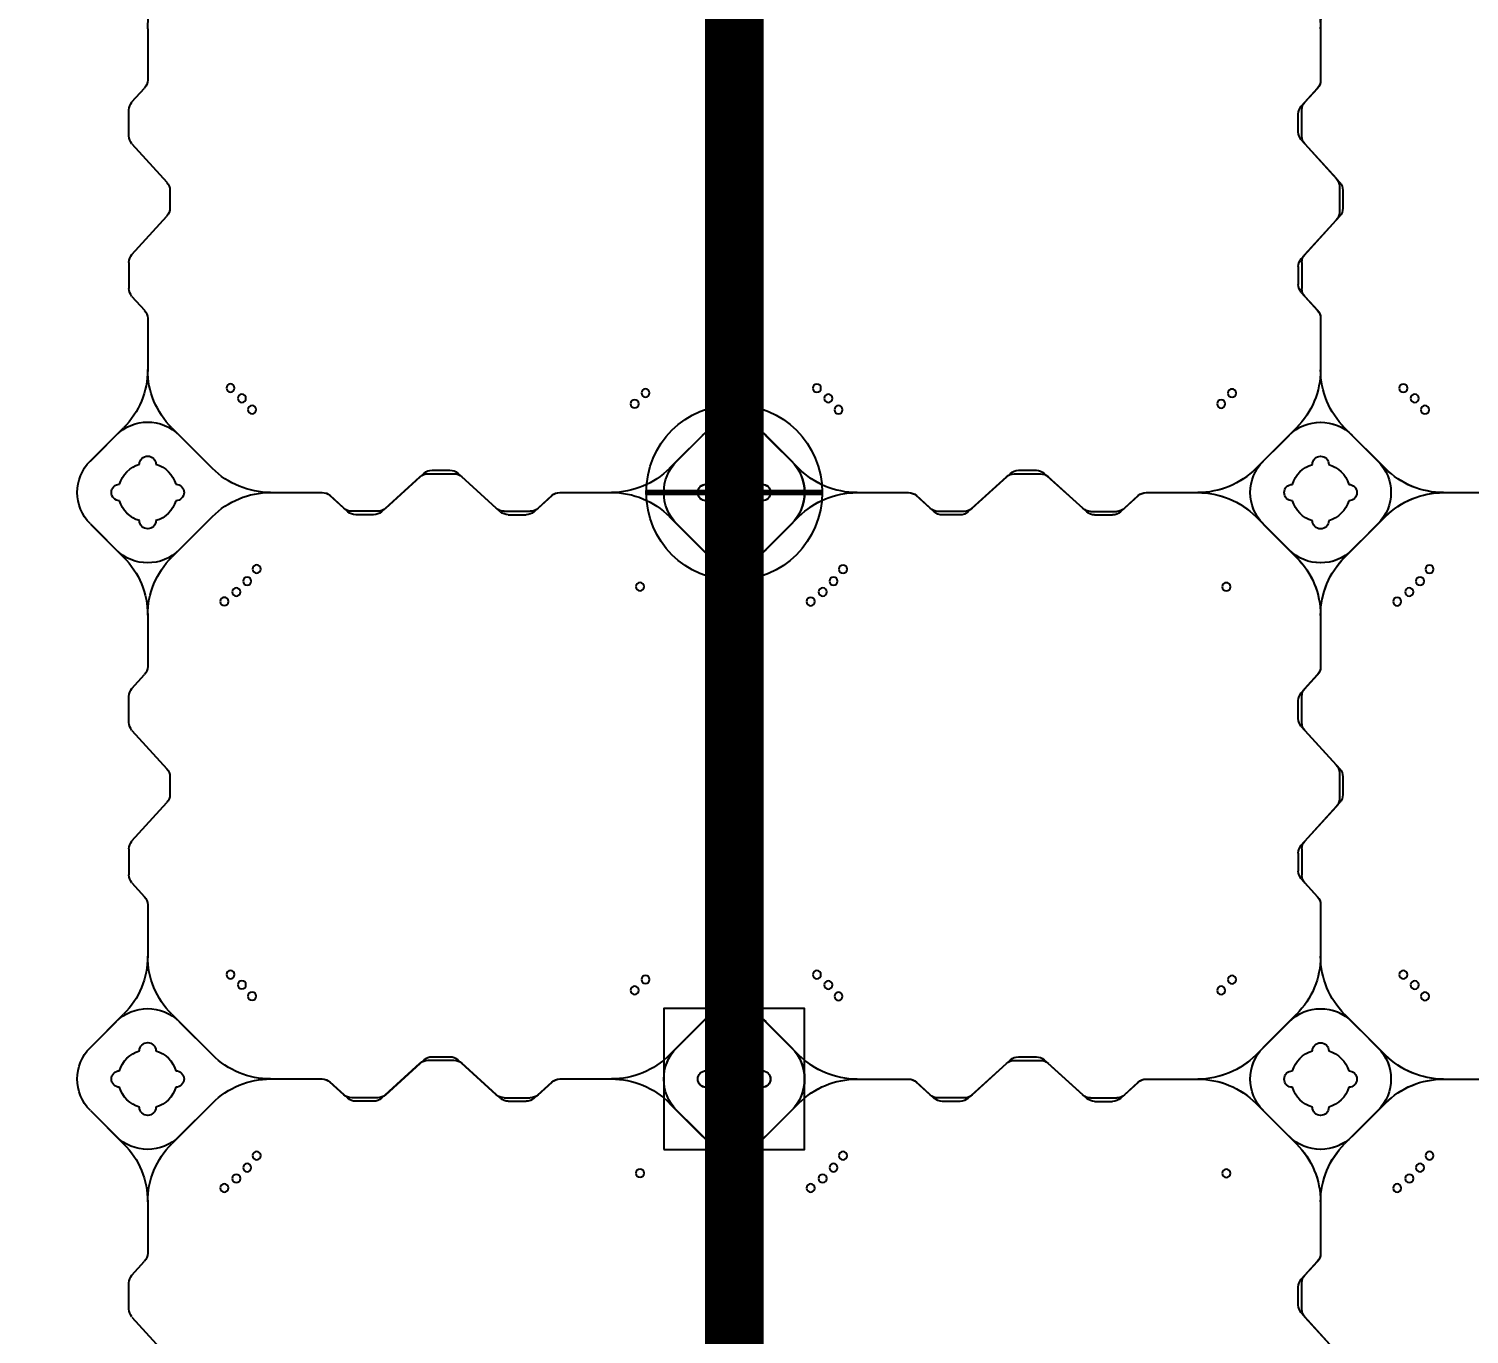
# Model space of a CAD drawing. Header units: millimetres. Extents: x -1612139 to -1260738, y 1141106 to 1536160.
# Drawn here: x -1313620 to -1312392, y 1259094 to 1260207 of the extents above; entities that cross this region are included whole.
import ezdxf

# ---------------------------------------------------------------- set-up
doc = ezdxf.new("R2010")
doc.units = ezdxf.units.MM
doc.header["$LTSCALE"] = 10
doc.layers.get('0').update_dxf_attribs({"linetype": 'CONTINUOUS'})
doc.layers.get('DEFPOINTS').update_dxf_attribs({"linetype": 'CONTINUOUS'})
doc.layers.add('W-FLOAT_BOWL浮筒', color=253, linetype='CONTINUOUS')
doc.styles.add('STANDARD_T3', font='simplex.shx', dxfattribs={"width": 0.7, "bigfont": 'gbcbig.shx'})
doc.dimstyles.new('W&&200', dxfattribs={"dimtxt": 700, "dimasz": 200, "dimexe": 500, "dimexo": 600, "dimgap": 200, "dimtad": 1, "dimdec": 0, "dimzin": 0, "dimdsep": 46, "dimtxsty": 'STANDARD_T3', "dimcen": 0.09, "dimclrd": 1, "dimclre": 1, "dimclrt": 7, "dimazin": 2, "dimtfac": 1, "dimtdec": 0, "dimtix": 1, "dimtmove": 2, "dimatfit": 3, "dimfxl": 100, "dimtolj": 1, "dimtzin": 0, "dimarcsym": 0})

# ---------------------------------------------------------------- blocks, each defined once
blk = doc.blocks.new('蓝色')
at = {"layer": 'W-FLOAT_BOWL浮筒', "color": 5}
for p, q in [((19992.9, -3296.8), (20022.7, -3264)), ((20492.9, -3296.8), (20522.7, -3264)), ((19989.9, -3300.3), (20019.7, -3267.5)), ((20489.9, -3300.3), (20519.7, -3267.5)), ((19987.3, -3307), (19987.3, -3322.3)), ((19990.3, -3303.5), (19990.3, -3325.8)), ((20487.3, -3307), (20487.3, -3322.3)), ((20490.3, -3303.5), (20490.3, -3325.8)), ((19989.9, -3329), (20003.7, -3344.2)), ((19992.9, -3332.5), (20003.7, -3344.4)), ((20489.9, -3329), (20503.7, -3344.2)), ((20492.9, -3332.5), (20503.7, -3344.4)), ((20006.3, -3394.9), (20006.3, -3350.9)), ((20006.3, -3394.9), (20006.3, -3351.1)), ((20506.3, -3394.9), (20506.3, -3350.9)), ((20506.3, -3394.9), (20506.3, -3351.1)), ((19951.1, -3479.1), (19985.8, -3444.4)), ((19957.5, -3472.8), (19985.8, -3444.5)), ((20061.6, -3479.1), (20026.8, -3444.4)), ((20055.2, -3472.8), (20026.8, -3444.5)), ((20451.1, -3479.1), (20485.8, -3444.4)), ((20457.5, -3472.8), (20485.8, -3444.5)), ((20561.6, -3479.1), (20526.8, -3444.4)), ((20555.2, -3472.8), (20526.8, -3444.5)), ((19979.5, -3450.8), (19951.2, -3479.1)), ((19957.5, -3472.7), (19979.4, -3450.8)), ((20033.2, -3450.8), (20055.2, -3472.7)), ((20033.2, -3450.8), (20061.5, -3479.1)), ((20479.5, -3450.8), (20451.2, -3479.1)), ((20457.5, -3472.7), (20479.4, -3450.8)), ((20533.2, -3450.8), (20555.2, -3472.7)), ((20533.2, -3450.8), (20561.5, -3479.1)), ((20173.5, -3486.2), (20161.6, -3497)), ((20177, -3483.2), (20161.8, -3497)), ((20202.5, -3483.6), (20180.2, -3483.6)), ((20199, -3480.6), (20183.7, -3480.6)), ((20205.7, -3483.2), (20238.5, -3513)), ((20209.2, -3486.2), (20242, -3516)), ((20303.5, -3486.2), (20270.7, -3516)), ((20307, -3483.2), (20274.2, -3513)), ((20310.2, -3483.6), (20332.5, -3483.6)), ((20313.7, -3480.6), (20329, -3480.6)), ((20335.7, -3483.2), (20350.9, -3497)), ((20339.2, -3486.2), (20351.1, -3497)), ((20110.9, -3499.6), (20155.1, -3499.6)), ((20110.9, -3499.6), (20154.9, -3499.6)), ((20357.6, -3499.6), (20401.6, -3499.6)), ((20357.8, -3499.6), (20401.6, -3499.6)), ((20610.9, -3499.6), (20655.1, -3499.6)), ((20610.9, -3499.6), (20654.9, -3499.6)), ((19985.8, -3554.9), (19951.1, -3520.1)), ((19979.5, -3548.4), (19951.2, -3520.1)), ((20026.8, -3554.9), (20061.6, -3520.1)), ((20033.2, -3548.4), (20061.5, -3520.1)), ((20245.2, -3515.6), (20267.5, -3515.6)), ((20248.7, -3518.6), (20264, -3518.6)), ((20485.8, -3554.9), (20451.1, -3520.1)), ((20479.5, -3548.4), (20451.2, -3520.1)), ((20526.8, -3554.9), (20561.6, -3520.1)), ((20533.2, -3548.4), (20561.5, -3520.1)), ((19979.4, -3548.4), (19957.5, -3526.5)), ((19957.5, -3526.5), (19985.8, -3554.8)), ((20055.2, -3526.5), (20026.8, -3554.8)), ((20055.2, -3526.5), (20033.2, -3548.4)), ((20479.4, -3548.4), (20457.5, -3526.5)), ((20457.5, -3526.5), (20485.8, -3554.8)), ((20555.2, -3526.5), (20526.8, -3554.8)), ((20555.2, -3526.5), (20533.2, -3548.4)), ((20006.3, -3648.4), (20006.3, -3604.2)), ((20006.3, -3648.2), (20006.3, -3604.2)), ((20506.3, -3648.4), (20506.3, -3604.2)), ((20506.3, -3648.2), (20506.3, -3604.2)), ((19989.9, -3670.3), (20003.7, -3655.1)), ((19992.9, -3666.8), (20003.7, -3654.9)), ((20489.9, -3670.3), (20503.7, -3655.1)), ((20492.9, -3666.8), (20503.7, -3654.9)), ((19987.3, -3692.3), (19987.3, -3677)), ((19990.3, -3695.8), (19990.3, -3673.5)), ((20487.3, -3692.3), (20487.3, -3677)), ((20490.3, -3695.8), (20490.3, -3673.5)), ((19989.9, -3699), (20019.7, -3731.8)), ((19992.9, -3702.5), (20022.7, -3735.3)), ((20489.9, -3699), (20519.7, -3731.8)), ((20492.9, -3702.5), (20522.7, -3735.3)), ((20022.3, -3760.8), (20022.3, -3738.5)), ((20025.3, -3757.3), (20025.3, -3742)), ((20522.3, -3760.8), (20522.3, -3738.5)), ((20525.3, -3757.3), (20525.3, -3742)), ((19989.9, -3800.3), (20019.7, -3767.5)), ((19992.9, -3796.8), (20022.7, -3764)), ((20489.9, -3800.3), (20519.7, -3767.5)), ((20492.9, -3796.8), (20522.7, -3764)), ((19990.3, -3803.5), (19990.3, -3825.8)), ((20490.3, -3803.5), (20490.3, -3825.8)), ((19987.3, -3807), (19987.3, -3822.3)), ((20487.3, -3807), (20487.3, -3822.3)), ((19989.9, -3829), (20003.7, -3844.2)), ((20489.9, -3829), (20503.7, -3844.2)), ((19992.9, -3832.5), (20003.7, -3844.4)), ((20492.9, -3832.5), (20503.7, -3844.4)), ((20006.3, -3894.9), (20006.3, -3850.9)), ((20006.3, -3894.9), (20006.3, -3851.1)), ((20506.3, -3894.9), (20506.3, -3850.9)), ((20506.3, -3894.9), (20506.3, -3851.1)), ((19951.1, -3979.1), (19985.8, -3944.4)), ((19979.5, -3950.8), (19951.2, -3979.1)), ((19957.5, -3972.8), (19985.8, -3944.5)), ((19957.5, -3972.7), (19979.4, -3950.8)), ((20061.6, -3979.1), (20026.8, -3944.4)), ((20055.2, -3972.8), (20026.8, -3944.5)), ((20033.2, -3950.8), (20055.2, -3972.7)), ((20033.2, -3950.8), (20061.5, -3979.1)), ((20451.1, -3979.1), (20485.8, -3944.4)), ((20479.5, -3950.8), (20451.2, -3979.1)), ((20457.5, -3972.8), (20485.8, -3944.5)), ((20457.5, -3972.7), (20479.4, -3950.8)), ((20561.6, -3979.1), (20526.8, -3944.4)), ((20555.2, -3972.8), (20526.8, -3944.5)), ((20533.2, -3950.8), (20555.2, -3972.7)), ((20533.2, -3950.8), (20561.5, -3979.1)), ((20173.5, -3986.2), (20161.6, -3997)), ((20177, -3983.2), (20161.8, -3997)), ((20202.5, -3983.6), (20180.2, -3983.6)), ((20199, -3980.6), (20183.7, -3980.6)), ((20205.7, -3983.2), (20238.5, -4013)), ((20209.2, -3986.2), (20242, -4016)), ((20303.5, -3986.2), (20270.7, -4016)), ((20307, -3983.2), (20274.2, -4013)), ((20310.2, -3983.6), (20332.5, -3983.6)), ((20313.7, -3980.6), (20329, -3980.6)), ((20335.7, -3983.2), (20350.9, -3997)), ((20339.2, -3986.2), (20351.1, -3997)), ((20110.9, -3999.6), (20155.1, -3999.6)), ((20110.9, -3999.6), (20154.9, -3999.6)), ((20357.6, -3999.6), (20401.6, -3999.6)), ((20357.8, -3999.6), (20401.6, -3999.6)), ((20610.9, -3999.6), (20655.1, -3999.6)), ((20610.9, -3999.6), (20654.9, -3999.6)), ((19985.8, -4054.9), (19951.1, -4020.1)), ((19979.5, -4048.4), (19951.2, -4020.1)), ((19979.4, -4048.4), (19957.5, -4026.5)), ((19957.5, -4026.5), (19985.8, -4054.8)), ((20026.8, -4054.9), (20061.6, -4020.1)), ((20055.2, -4026.5), (20026.8, -4054.8)), ((20033.2, -4048.4), (20061.5, -4020.1)), ((20055.2, -4026.5), (20033.2, -4048.4)), ((20245.2, -4015.6), (20267.5, -4015.6)), ((20248.7, -4018.6), (20264, -4018.6)), ((20485.8, -4054.9), (20451.1, -4020.1)), ((20479.5, -4048.4), (20451.2, -4020.1)), ((20479.4, -4048.4), (20457.5, -4026.5)), ((20457.5, -4026.5), (20485.8, -4054.8)), ((20526.8, -4054.9), (20561.6, -4020.1)), ((20555.2, -4026.5), (20526.8, -4054.8)), ((20533.2, -4048.4), (20561.5, -4020.1)), ((20555.2, -4026.5), (20533.2, -4048.4)), ((20006.3, -4148.4), (20006.3, -4104.2)), ((20006.3, -4148.2), (20006.3, -4104.2)), ((20506.3, -4148.4), (20506.3, -4104.2)), ((20506.3, -4148.2), (20506.3, -4104.2)), ((19989.9, -4170.3), (20003.7, -4155.1)), ((19992.9, -4166.8), (20003.7, -4154.9)), ((20489.9, -4170.3), (20503.7, -4155.1)), ((20492.9, -4166.8), (20503.7, -4154.9)), ((19990.3, -4195.8), (19990.3, -4173.5)), ((20490.3, -4195.8), (20490.3, -4173.5)), ((19987.3, -4192.3), (19987.3, -4177)), ((20487.3, -4192.3), (20487.3, -4177)), ((19989.9, -4199), (20019.7, -4231.8)), ((20489.9, -4199), (20519.7, -4231.8)), ((19992.9, -4202.5), (20022.7, -4235.3)), ((20492.9, -4202.5), (20522.7, -4235.3)), ((20022.3, -4260.8), (20022.3, -4238.5)), ((20025.3, -4257.3), (20025.3, -4242)), ((20522.3, -4260.8), (20522.3, -4238.5)), ((20525.3, -4257.3), (20525.3, -4242)), ((19989.9, -4300.3), (20019.7, -4267.5)), ((19992.9, -4296.8), (20022.7, -4264)), ((20489.9, -4300.3), (20519.7, -4267.5)), ((20492.9, -4296.8), (20522.7, -4264)), ((19987.3, -4307), (19987.3, -4322.3)), ((19990.3, -4303.5), (19990.3, -4325.8)), ((20487.3, -4307), (20487.3, -4322.3)), ((20490.3, -4303.5), (20490.3, -4325.8)), ((19989.9, -4329), (20003.7, -4344.2)), ((19992.9, -4332.5), (20003.7, -4344.4)), ((20489.9, -4329), (20503.7, -4344.2)), ((20492.9, -4332.5), (20503.7, -4344.4)), ((20006.3, -4394.9), (20006.3, -4350.9)), ((20006.3, -4394.9), (20006.3, -4351.1)), ((20506.3, -4394.9), (20506.3, -4350.9)), ((20506.3, -4394.9), (20506.3, -4351.1))]:
    blk.add_line(p, q, dxfattribs=at)
for centre in [(20071.6, -3406.7), (20081.9, -3414.9), (20571.6, -3406.7), (20581.9, -3414.9), (20091.1, -3424.1), (20426, -3419.3), (20591.1, -3424.1), (20099.2, -3434.3), (20599.2, -3434.3), (20095.3, -3570.2), (20421.6, -3575.2), (20595.3, -3570.2), (20076.9, -3588.6), (20086.6, -3579.9), (20430.8, -3584.4), (20576.9, -3588.6), (20586.6, -3579.9), (20071.6, -3906.7), (20571.6, -3906.7), (20081.9, -3914.9), (20426, -3919.3), (20581.9, -3914.9), (20091.1, -3924.1), (20591.1, -3924.1), (20099.2, -3934.3), (20599.2, -3934.3), (20086.6, -4079.9), (20095.3, -4070.2), (20421.6, -4075.2), (20586.6, -4079.9), (20595.3, -4070.2), (20076.9, -4088.6), (20430.8, -4084.4), (20576.9, -4088.6)]:
    blk.add_circle(centre, 3.5, dxfattribs=at)
for centre, radius, start, end in [((19997.3, -3307), 10, 137.7263, 180), ((20000.3, -3303.5), 10, 137.7263, 180), ((20497.3, -3307), 10, 137.7263, 180), ((20500.3, -3303.5), 10, 137.7263, 180), ((19997.3, -3322.3), 10, 180, 222.2737), ((20000.3, -3325.8), 10, 180, 222.2737), ((20497.3, -3322.3), 10, 180, 222.2737), ((20500.3, -3325.8), 10, 180, 222.2737), ((19996.3, -3350.9), 10, 0, 42.2737), ((19996.3, -3351.1), 10, 0, 42.2737), ((20496.3, -3350.9), 10, 0, 42.2737), ((20496.3, -3351.1), 10, 0, 42.2737), ((19936.3, -3394.9), 70, 315, 0), ((19936.3, -3395), 70, 315, 0), ((20076.3, -3394.9), 70, 180, 225), ((20076.3, -3395), 70, 180, 225), ((20436.3, -3394.9), 70, 315, 0), ((20436.3, -3395), 70, 315, 0), ((20576.3, -3394.9), 70, 180, 225), ((20576.3, -3395), 70, 180, 225), ((20006.3, -3477.7), 38, 45, 135), ((20006.4, -3477.7), 38, 45, 135), ((20506.3, -3477.7), 38, 45, 135), ((20506.4, -3477.7), 38, 45, 135), ((19984.4, -3499.6), 38, 135, 225), ((19984.4, -3499.7), 38, 135, 225), ((20006.3, -3475.6), 7, 0, 180), ((20006.3, -3475.6), 7, 0, 180), ((20006.3, -3475.6), 7, 0, 180), ((20006.3, -3475.6), 7, 0, 180), ((20028.3, -3499.6), 38, 315, 45), ((20028.3, -3499.7), 38, 315, 45), ((20484.4, -3499.6), 38, 135, 225), ((20484.4, -3499.7), 38, 135, 225), ((20506.3, -3475.6), 7, 0, 180), ((20506.3, -3475.6), 7, 0, 180), ((20506.3, -3475.6), 7, 0, 180), ((20506.3, -3475.6), 7, 0, 180), ((20528.3, -3499.6), 38, 315, 45), ((20528.3, -3499.7), 38, 315, 45), ((20006.3, -3499.6), 25, 106.2602, 163.7398), ((20006.3, -3499.6), 25, 106.2602, 163.7398), ((20006.3, -3499.6), 25, 106.2602, 163.7398), ((20006.3, -3499.6), 25, 106.2602, 163.7398), ((20006.3, -3499.6), 25, 16.2602, 73.7398), ((20006.3, -3499.6), 25, 16.2602, 73.7398), ((20006.3, -3499.6), 25, 16.2602, 73.7398), ((20006.3, -3499.6), 25, 16.2602, 73.7398), ((20111, -3429.6), 70, 225, 270), ((20111.1, -3429.6), 70, 225, 270), ((20180.2, -3493.6), 10, 90, 132.2737), ((20183.7, -3490.6), 10, 90, 132.2737), ((20199, -3490.6), 10, 47.7263, 90), ((20202.5, -3493.6), 10, 47.7263, 90), ((20310.2, -3493.6), 10, 90, 132.2737), ((20313.7, -3490.6), 10, 90, 132.2737), ((20329, -3490.6), 10, 47.7263, 90), ((20332.5, -3493.6), 10, 47.7263, 90), ((20401.6, -3429.6), 70, 270, 315), ((20401.7, -3429.6), 70, 270, 315), ((20506.3, -3499.6), 25, 106.2602, 163.7398), ((20506.3, -3499.6), 25, 106.2602, 163.7398), ((20506.3, -3499.6), 25, 106.2602, 163.7398), ((20506.3, -3499.6), 25, 106.2602, 163.7398), ((20506.3, -3499.6), 25, 16.2602, 73.7398), ((20506.3, -3499.6), 25, 16.2602, 73.7398), ((20506.3, -3499.6), 25, 16.2602, 73.7398), ((20506.3, -3499.6), 25, 16.2602, 73.7398), ((20611, -3429.6), 70, 225, 270), ((20611.1, -3429.6), 70, 225, 270), ((19982.3, -3499.6), 7, 90, 270), ((19982.3, -3499.6), 7, 90, 270), ((19982.3, -3499.6), 7, 90, 270), ((19982.3, -3499.6), 7, 90, 270), ((20030.3, -3499.6), 7, 270, 90), ((20030.3, -3499.6), 7, 270, 90), ((20030.3, -3499.6), 7, 270, 90), ((20030.3, -3499.6), 7, 270, 90), ((20111, -3569.6), 70, 90, 135), ((20111.1, -3569.6), 70, 90, 135), ((20154.9, -3489.6), 10, 270, 312.2737), ((20155.1, -3489.6), 10, 270, 312.2737), ((20357.6, -3489.6), 10, 227.7263, 270), ((20357.8, -3489.6), 10, 227.7263, 270), ((20401.6, -3569.6), 70, 45, 90), ((20401.7, -3569.6), 70, 45, 90), ((20482.3, -3499.6), 7, 90, 270), ((20482.3, -3499.6), 7, 90, 270), ((20482.3, -3499.6), 7, 90, 270), ((20482.3, -3499.6), 7, 90, 270), ((20530.3, -3499.6), 7, 270, 90), ((20530.3, -3499.6), 7, 270, 90), ((20530.3, -3499.6), 7, 270, 90), ((20530.3, -3499.6), 7, 270, 90), ((20611, -3569.6), 70, 90, 135), ((20611.1, -3569.6), 70, 90, 135), ((20006.3, -3499.6), 25, 196.2602, 253.7398), ((20006.3, -3499.6), 25, 196.2602, 253.7398), ((20006.3, -3499.6), 25, 196.2602, 253.7398), ((20006.3, -3499.6), 25, 196.2602, 253.7398), ((20006.3, -3499.6), 25, 286.2602, 343.7398), ((20006.3, -3499.6), 25, 286.2602, 343.7398), ((20006.3, -3499.6), 25, 286.2602, 343.7398), ((20006.3, -3499.6), 25, 286.2602, 343.7398), ((20506.3, -3499.6), 25, 196.2602, 253.7398), ((20506.3, -3499.6), 25, 196.2602, 253.7398), ((20506.3, -3499.6), 25, 196.2602, 253.7398), ((20506.3, -3499.6), 25, 196.2602, 253.7398), ((20506.3, -3499.6), 25, 286.2602, 343.7398), ((20506.3, -3499.6), 25, 286.2602, 343.7398), ((20506.3, -3499.6), 25, 286.2602, 343.7398), ((20506.3, -3499.6), 25, 286.2602, 343.7398), ((20006.3, -3523.6), 7, 180, 0), ((20006.3, -3523.6), 7, 180, 0), ((20006.3, -3523.6), 7, 180, 0), ((20006.3, -3523.6), 7, 180, 0), ((20245.2, -3505.6), 10, 227.7263, 270), ((20248.7, -3508.6), 10, 227.7263, 270), ((20264, -3508.6), 10, 270, 312.2737), ((20267.5, -3505.6), 10, 270, 312.2737), ((20506.3, -3523.6), 7, 180, 0), ((20506.3, -3523.6), 7, 180, 0), ((20506.3, -3523.6), 7, 180, 0), ((20506.3, -3523.6), 7, 180, 0), ((20006.3, -3521.6), 38, 225, 315), ((20006.4, -3521.6), 38, 225, 315), ((20506.3, -3521.6), 38, 225, 315), ((20506.4, -3521.6), 38, 225, 315), ((19936.3, -3604.3), 70, 0, 45), ((19936.3, -3604.3), 70, 0, 45), ((20076.3, -3604.3), 70, 135, 180), ((20076.3, -3604.3), 70, 135, 180), ((20436.3, -3604.3), 70, 0, 45), ((20436.3, -3604.3), 70, 0, 45), ((20576.3, -3604.3), 70, 135, 180), ((20576.3, -3604.3), 70, 135, 180), ((19996.3, -3648.2), 10, 317.7263, 0), ((19996.3, -3648.4), 10, 317.7263, 0), ((20496.3, -3648.2), 10, 317.7263, 0), ((20496.3, -3648.4), 10, 317.7263, 0), ((19997.3, -3677), 10, 137.7263, 180), ((20000.3, -3673.5), 10, 137.7263, 180), ((20497.3, -3677), 10, 137.7263, 180), ((20500.3, -3673.5), 10, 137.7263, 180), ((19997.3, -3692.3), 10, 180, 222.2737), ((20000.3, -3695.8), 10, 180, 222.2737), ((20497.3, -3692.3), 10, 180, 222.2737), ((20500.3, -3695.8), 10, 180, 222.2737), ((20012.3, -3738.5), 10, 0, 42.2737), ((20512.3, -3738.5), 10, 0, 42.2737), ((20015.3, -3742), 10, 0, 42.2737), ((20515.3, -3742), 10, 0, 42.2737), ((20015.3, -3757.3), 10, 317.7263, 0), ((20515.3, -3757.3), 10, 317.7263, 0), ((20012.3, -3760.8), 10, 317.7263, 0), ((20512.3, -3760.8), 10, 317.7263, 0), ((19997.3, -3807), 10, 137.7263, 180), ((20000.3, -3803.5), 10, 137.7263, 180), ((20497.3, -3807), 10, 137.7263, 180), ((20500.3, -3803.5), 10, 137.7263, 180), ((19997.3, -3822.3), 10, 180, 222.2737), ((20000.3, -3825.8), 10, 180, 222.2737), ((20497.3, -3822.3), 10, 180, 222.2737), ((20500.3, -3825.8), 10, 180, 222.2737), ((19996.3, -3850.9), 10, 0, 42.2737), ((19996.3, -3851.1), 10, 0, 42.2737), ((20496.3, -3850.9), 10, 0, 42.2737), ((20496.3, -3851.1), 10, 0, 42.2737), ((19936.3, -3894.9), 70, 315, 0), ((19936.3, -3895), 70, 315, 0), ((20076.3, -3894.9), 70, 180, 225), ((20076.3, -3895), 70, 180, 225), ((20436.3, -3894.9), 70, 315, 0), ((20436.3, -3895), 70, 315, 0), ((20576.3, -3894.9), 70, 180, 225), ((20576.3, -3895), 70, 180, 225), ((20006.3, -3977.7), 38, 45, 135), ((20006.4, -3977.7), 38, 45, 135), ((20506.3, -3977.7), 38, 45, 135), ((20506.4, -3977.7), 38, 45, 135), ((19984.4, -3999.6), 38, 135, 225), ((19984.4, -3999.7), 38, 135, 225), ((20006.3, -3999.6), 25, 106.2602, 163.7398), ((20006.3, -3999.6), 25, 106.2602, 163.7398), ((20006.3, -3999.6), 25, 106.2602, 163.7398), ((20006.3, -3999.6), 25, 106.2602, 163.7398), ((20006.3, -3975.6), 7, 0, 180), ((20006.3, -3975.6), 7, 0, 180), ((20006.3, -3975.6), 7, 0, 180), ((20006.3, -3975.6), 7, 0, 180), ((20006.3, -3999.6), 25, 16.2602, 73.7398), ((20006.3, -3999.6), 25, 16.2602, 73.7398), ((20006.3, -3999.6), 25, 16.2602, 73.7398), ((20006.3, -3999.6), 25, 16.2602, 73.7398), ((20028.3, -3999.6), 38, 315, 45), ((20028.3, -3999.7), 38, 315, 45), ((20484.4, -3999.6), 38, 135, 225), ((20484.4, -3999.7), 38, 135, 225), ((20506.3, -3999.6), 25, 106.2602, 163.7398), ((20506.3, -3999.6), 25, 106.2602, 163.7398), ((20506.3, -3999.6), 25, 106.2602, 163.7398), ((20506.3, -3999.6), 25, 106.2602, 163.7398), ((20506.3, -3975.6), 7, 0, 180), ((20506.3, -3975.6), 7, 0, 180), ((20506.3, -3975.6), 7, 0, 180), ((20506.3, -3975.6), 7, 0, 180), ((20506.3, -3999.6), 25, 16.2602, 73.7398), ((20506.3, -3999.6), 25, 16.2602, 73.7398), ((20506.3, -3999.6), 25, 16.2602, 73.7398), ((20506.3, -3999.6), 25, 16.2602, 73.7398), ((20528.3, -3999.6), 38, 315, 45), ((20528.3, -3999.7), 38, 315, 45), ((20111, -3929.6), 70, 225, 270), ((20111.1, -3929.6), 70, 225, 270), ((20180.2, -3993.6), 10, 90, 132.2737), ((20183.7, -3990.6), 10, 90, 132.2737), ((20199, -3990.6), 10, 47.7263, 90), ((20202.5, -3993.6), 10, 47.7263, 90), ((20310.2, -3993.6), 10, 90, 132.2737), ((20313.7, -3990.6), 10, 90, 132.2737), ((20329, -3990.6), 10, 47.7263, 90), ((20332.5, -3993.6), 10, 47.7263, 90), ((20401.6, -3929.6), 70, 270, 315), ((20401.7, -3929.6), 70, 270, 315), ((20611, -3929.6), 70, 225, 270), ((20611.1, -3929.6), 70, 225, 270), ((19982.3, -3999.6), 7, 90, 270), ((19982.3, -3999.6), 7, 90, 270), ((19982.3, -3999.6), 7, 90, 270), ((19982.3, -3999.6), 7, 90, 270), ((20030.3, -3999.6), 7, 270, 90), ((20030.3, -3999.6), 7, 270, 90), ((20030.3, -3999.6), 7, 270, 90), ((20030.3, -3999.6), 7, 270, 90), ((20111, -4069.6), 70, 90, 135), ((20111.1, -4069.6), 70, 90, 135), ((20154.9, -3989.6), 10, 270, 312.2737), ((20155.1, -3989.6), 10, 270, 312.2737), ((20357.6, -3989.6), 10, 227.7263, 270), ((20357.8, -3989.6), 10, 227.7263, 270), ((20401.6, -4069.6), 70, 45, 90), ((20401.7, -4069.6), 70, 45, 90), ((20482.3, -3999.6), 7, 90, 270), ((20482.3, -3999.6), 7, 90, 270), ((20482.3, -3999.6), 7, 90, 270), ((20482.3, -3999.6), 7, 90, 270), ((20530.3, -3999.6), 7, 270, 90), ((20530.3, -3999.6), 7, 270, 90), ((20530.3, -3999.6), 7, 270, 90), ((20530.3, -3999.6), 7, 270, 90), ((20611, -4069.6), 70, 90, 135), ((20611.1, -4069.6), 70, 90, 135), ((20006.3, -3999.6), 25, 196.2602, 253.7398), ((20006.3, -3999.6), 25, 196.2602, 253.7398), ((20006.3, -3999.6), 25, 196.2602, 253.7398), ((20006.3, -3999.6), 25, 196.2602, 253.7398), ((20006.3, -3999.6), 25, 286.2602, 343.7398), ((20006.3, -3999.6), 25, 286.2602, 343.7398), ((20006.3, -3999.6), 25, 286.2602, 343.7398), ((20006.3, -3999.6), 25, 286.2602, 343.7398), ((20245.2, -4005.6), 10, 227.7263, 270), ((20267.5, -4005.6), 10, 270, 312.2737), ((20506.3, -3999.6), 25, 196.2602, 253.7398), ((20506.3, -3999.6), 25, 196.2602, 253.7398), ((20506.3, -3999.6), 25, 196.2602, 253.7398), ((20506.3, -3999.6), 25, 196.2602, 253.7398), ((20506.3, -3999.6), 25, 286.2602, 343.7398), ((20506.3, -3999.6), 25, 286.2602, 343.7398), ((20506.3, -3999.6), 25, 286.2602, 343.7398), ((20506.3, -3999.6), 25, 286.2602, 343.7398), ((20006.3, -4023.6), 7, 180, 0), ((20006.3, -4023.6), 7, 180, 0), ((20006.3, -4023.6), 7, 180, 0), ((20006.3, -4023.6), 7, 180, 0), ((20248.7, -4008.6), 10, 227.7263, 270), ((20264, -4008.6), 10, 270, 312.2737), ((20506.3, -4023.6), 7, 180, 0), ((20506.3, -4023.6), 7, 180, 0), ((20506.3, -4023.6), 7, 180, 0), ((20506.3, -4023.6), 7, 180, 0), ((20006.3, -4021.6), 38, 225, 315), ((20006.4, -4021.6), 38, 225, 315), ((20506.3, -4021.6), 38, 225, 315), ((20506.4, -4021.6), 38, 225, 315), ((19936.3, -4104.3), 70, 0, 45), ((19936.3, -4104.3), 70, 0, 45), ((20076.3, -4104.3), 70, 135, 180), ((20076.3, -4104.3), 70, 135, 180), ((20436.3, -4104.3), 70, 0, 45), ((20436.3, -4104.3), 70, 0, 45), ((20576.3, -4104.3), 70, 135, 180), ((20576.3, -4104.3), 70, 135, 180), ((19996.3, -4148.2), 10, 317.7263, 0), ((19996.3, -4148.4), 10, 317.7263, 0), ((20496.3, -4148.2), 10, 317.7263, 0), ((20496.3, -4148.4), 10, 317.7263, 0), ((19997.3, -4177), 10, 137.7263, 180), ((20000.3, -4173.5), 10, 137.7263, 180), ((20497.3, -4177), 10, 137.7263, 180), ((20500.3, -4173.5), 10, 137.7263, 180), ((19997.3, -4192.3), 10, 180, 222.2737), ((20000.3, -4195.8), 10, 180, 222.2737), ((20497.3, -4192.3), 10, 180, 222.2737), ((20500.3, -4195.8), 10, 180, 222.2737), ((20012.3, -4238.5), 10, 0, 42.2737), ((20015.3, -4242), 10, 0, 42.2737), ((20512.3, -4238.5), 10, 0, 42.2737), ((20515.3, -4242), 10, 0, 42.2737), ((20012.3, -4260.8), 10, 317.7263, 0), ((20015.3, -4257.3), 10, 317.7263, 0), ((20512.3, -4260.8), 10, 317.7263, 0), ((20515.3, -4257.3), 10, 317.7263, 0), ((20000.3, -4303.5), 10, 137.7263, 180), ((20500.3, -4303.5), 10, 137.7263, 180), ((19997.3, -4307), 10, 137.7263, 180), ((20497.3, -4307), 10, 137.7263, 180), ((19997.3, -4322.3), 10, 180, 222.2737), ((20497.3, -4322.3), 10, 180, 222.2737), ((20000.3, -4325.8), 10, 180, 222.2737), ((20500.3, -4325.8), 10, 180, 222.2737), ((19996.3, -4350.9), 10, 0, 42.2737), ((19996.3, -4351.1), 10, 0, 42.2737), ((20496.3, -4350.9), 10, 0, 42.2737), ((20496.3, -4351.1), 10, 0, 42.2737), ((19936.3, -4394.9), 70, 315, 0), ((20076.3, -4394.9), 70, 180, 225), ((20436.3, -4394.9), 70, 315, 0), ((20576.3, -4394.9), 70, 180, 225)]:
    blk.add_arc(centre, radius, start, end, dxfattribs=at)
blk = doc.blocks.new('橙色')
at = {"layer": 'W-FLOAT_BOWL浮筒', "color": 30}
for p, q in [((19986.6, -2797.1), (20016.4, -2764.4)), ((20483.6, -2800.6), (20513.4, -2767.9)), ((19984, -2803.9), (19984, -2826.1)), ((20481, -2807.4), (20481, -2822.6)), ((19986.6, -2832.9), (19997.4, -2844.7)), ((20483.6, -2829.4), (20497.4, -2844.5)), ((20000, -2895.3), (20000, -2851.5)), ((20500, -2895.3), (20500, -2851.3)), ((19951.2, -2973.2), (19979.5, -2944.8)), ((20055.2, -2979.5), (20020.5, -2944.8)), ((20444.8, -2979.5), (20479.5, -2944.8)), ((20548.8, -2973.2), (20520.5, -2944.8)), ((19951.2, -2973.1), (19973.1, -2951.2)), ((20026.8, -2951.2), (20055.2, -2979.5)), ((20473.2, -2951.2), (20444.8, -2979.5)), ((20526.9, -2951.2), (20548.8, -2973.1)), ((20170.6, -2983.6), (20155.5, -2997.4)), ((20192.6, -2981), (20177.4, -2981)), ((20199.4, -2983.6), (20232.1, -3013.4)), ((20300.6, -2983.6), (20267.9, -3013.4)), ((20307.4, -2981), (20322.6, -2981)), ((20329.4, -2983.6), (20344.5, -2997.4)), ((20167.1, -2986.6), (20155.3, -2997.4)), ((20196.1, -2984), (20173.9, -2984)), ((20202.9, -2986.6), (20235.6, -3016.4)), ((20297.1, -2986.6), (20264.4, -3016.4)), ((20303.9, -2984), (20326.1, -2984)), ((20332.9, -2986.6), (20344.7, -2997.4)), ((20104.6, -3000), (20148.7, -3000)), ((20104.6, -3000), (20148.5, -3000)), ((20351.3, -3000), (20395.3, -3000)), ((20351.5, -3000), (20395.3, -3000)), ((20020.5, -3055.2), (20055.2, -3020.5)), ((20026.8, -3048.8), (20055.2, -3020.5)), ((20238.9, -3016), (20261.1, -3016)), ((20242.4, -3019), (20257.6, -3019)), ((20473.2, -3048.8), (20444.8, -3020.5)), ((20479.5, -3055.2), (20444.8, -3020.5)), ((19951.2, -3026.8), (19979.5, -3055.2)), ((19973.1, -3048.8), (19951.2, -3026.9)), ((20548.8, -3026.8), (20520.5, -3055.2)), ((20548.8, -3026.9), (20526.9, -3048.8)), ((20000, -3148.5), (20000, -3104.6)), ((20500, -3148.7), (20500, -3104.6)), ((19986.6, -3167.1), (19997.4, -3155.3)), ((20483.6, -3170.6), (20497.4, -3155.5)), ((19984, -3196.1), (19984, -3173.9)), ((20481, -3192.6), (20481, -3177.4)), ((19986.6, -3202.9), (20016.4, -3235.6)), ((20483.6, -3199.4), (20513.4, -3232.1)), ((20516, -3261.1), (20516, -3238.9)), ((20019, -3257.6), (20019, -3242.4)), ((19986.6, -3297.1), (20016.4, -3264.4)), ((20483.6, -3300.6), (20513.4, -3267.9)), ((19984, -3303.9), (19984, -3326.1)), ((20481, -3307.4), (20481, -3322.6)), ((19986.6, -3332.9), (19997.4, -3344.7)), ((20483.6, -3329.4), (20497.4, -3344.5)), ((20000, -3395.3), (20000, -3351.5)), ((20500, -3395.3), (20500, -3351.3)), ((19951.2, -3473.2), (19979.5, -3444.8)), ((20055.2, -3479.5), (20020.5, -3444.8)), ((20444.8, -3479.5), (20479.5, -3444.8)), ((20548.8, -3473.2), (20520.5, -3444.8)), ((19951.2, -3473.1), (19973.1, -3451.2)), ((20026.8, -3451.2), (20055.2, -3479.5)), ((20473.2, -3451.2), (20444.8, -3479.5)), ((20526.9, -3451.2), (20548.8, -3473.1)), ((20167.1, -3486.6), (20155.3, -3497.4)), ((20170.6, -3483.6), (20155.5, -3497.4)), ((20196.1, -3484), (20173.9, -3484)), ((20192.6, -3481), (20177.4, -3481)), ((20199.4, -3483.6), (20232.1, -3513.4)), ((20202.9, -3486.6), (20235.6, -3516.4)), ((20297.1, -3486.6), (20264.4, -3516.4)), ((20300.6, -3483.6), (20267.9, -3513.4)), ((20303.9, -3484), (20326.1, -3484)), ((20307.4, -3481), (20322.6, -3481)), ((20329.4, -3483.6), (20344.5, -3497.4)), ((20332.9, -3486.6), (20344.7, -3497.4)), ((20104.6, -3500), (20148.7, -3500)), ((20104.6, -3500), (20148.5, -3500)), ((20351.3, -3500), (20395.3, -3500)), ((20351.5, -3500), (20395.3, -3500)), ((20020.5, -3555.2), (20055.2, -3520.5)), ((20026.8, -3548.8), (20055.2, -3520.5)), ((20238.9, -3516), (20261.1, -3516)), ((20242.4, -3519), (20257.6, -3519)), ((20473.2, -3548.8), (20444.8, -3520.5)), ((20479.5, -3555.2), (20444.8, -3520.5)), ((19951.2, -3526.8), (19979.5, -3555.2)), ((19973.1, -3548.8), (19951.2, -3526.9)), ((20548.8, -3526.8), (20520.5, -3555.2)), ((20548.8, -3526.9), (20526.9, -3548.8)), ((20000, -3648.5), (20000, -3604.6)), ((20500, -3648.7), (20500, -3604.6)), ((19986.6, -3667.1), (19997.4, -3655.3)), ((20483.6, -3670.6), (20497.4, -3655.5)), ((19984, -3696.1), (19984, -3673.9)), ((20481, -3692.6), (20481, -3677.4)), ((19986.6, -3702.9), (20016.4, -3735.6)), ((20483.6, -3699.4), (20513.4, -3732.1)), ((20019, -3757.6), (20019, -3742.4)), ((20516, -3761.1), (20516, -3738.9)), ((19986.6, -3797.1), (20016.4, -3764.4)), ((20483.6, -3800.6), (20513.4, -3767.9)), ((19984, -3803.9), (19984, -3826.1)), ((20481, -3807.4), (20481, -3822.6)), ((20483.6, -3829.4), (20497.4, -3844.5)), ((19986.6, -3832.9), (19997.4, -3844.7)), ((20000, -3895.3), (20000, -3851.5)), ((20500, -3895.3), (20500, -3851.3))]:
    blk.add_line(p, q, dxfattribs=at)
for centre in [(20065.3, -2907.1), (20075.6, -2915.2), (20084.8, -2924.4), (20419.7, -2919.7), (20092.9, -2934.7), (20089, -3070.6), (20080.3, -3080.3), (20415.2, -3075.6), (20424.4, -3084.8), (20070.6, -3089), (20065.3, -3407.1), (20075.6, -3415.2), (20084.8, -3424.4), (20419.7, -3419.7), (20092.9, -3434.7), (20089, -3570.6), (20415.2, -3575.6), (20070.6, -3589), (20080.3, -3580.3), (20424.4, -3584.8)]:
    blk.add_circle(centre, 3.5, dxfattribs=at)
for centre, radius, start, end in [((19994, -2803.9), 10, 137.7263, 180), ((20491, -2807.4), 10, 137.7263, 180), ((20491, -2822.6), 10, 180, 222.2737), ((19994, -2826.1), 10, 180, 222.2737), ((19990, -2851.5), 10, 0, 42.2737), ((20490, -2851.3), 10, 0, 42.2737), ((19930, -2895.3), 70, 315, 0), ((20070, -2895.3), 70, 180, 225), ((20430, -2895.3), 70, 315, 0), ((20570, -2895.3), 70, 180, 225), ((20000, -2978), 38, 45, 135), ((20500, -2978), 38, 45, 135), ((20000, -2976), 7, 0, 180), ((20000, -2976), 7, 0, 180), ((20500, -2976), 7, 0, 180), ((20500, -2976), 7, 0, 180), ((19978, -3000), 38, 135, 225), ((19978, -3000), 38, 135, 225), ((20000, -3000), 25, 106.2602, 163.7398), ((20000, -3000), 25, 106.2602, 163.7398), ((20000, -3000), 25, 16.2602, 73.7398), ((20000, -3000), 25, 16.2602, 73.7398), ((20104.7, -2930), 70, 225, 270), ((20104.7, -2930), 70, 225, 270), ((20177.4, -2991), 10, 90, 132.2737), ((20192.6, -2991), 10, 47.7263, 90), ((20307.4, -2991), 10, 90, 132.2737), ((20322.6, -2991), 10, 47.7263, 90), ((20395.3, -2930), 70, 270, 315), ((20395.3, -2930), 70, 270, 315), ((20500, -3000), 25, 106.2602, 163.7398), ((20500, -3000), 25, 106.2602, 163.7398), ((20500, -3000), 25, 16.2602, 73.7398), ((20500, -3000), 25, 16.2602, 73.7398), ((20522, -3000), 38, 315, 45), ((20522, -3000), 38, 315, 45), ((19976, -3000), 7, 90, 270), ((19976, -3000), 7, 90, 270), ((20024, -3000), 7, 270, 90), ((20024, -3000), 7, 270, 90), ((20173.9, -2994), 10, 90, 132.2737), ((20196.1, -2994), 10, 47.7263, 90), ((20303.9, -2994), 10, 90, 132.2737), ((20326.1, -2994), 10, 47.7263, 90), ((20476, -3000), 7, 90, 270), ((20476, -3000), 7, 90, 270), ((20524, -3000), 7, 270, 90), ((20524, -3000), 7, 270, 90), ((20000, -3000), 25, 196.2602, 253.7398), ((20000, -3000), 25, 196.2602, 253.7398), ((20000, -3000), 25, 286.2602, 343.7398), ((20000, -3000), 25, 286.2602, 343.7398), ((20104.7, -3070), 70, 90, 135), ((20104.7, -3070), 70, 90, 135), ((20148.5, -2990), 10, 270, 312.2737), ((20148.7, -2990), 10, 270, 312.2737), ((20351.3, -2990), 10, 227.7263, 270), ((20351.5, -2990), 10, 227.7263, 270), ((20395.3, -3070), 70, 45, 90), ((20395.3, -3070), 70, 45, 90), ((20500, -3000), 25, 196.2602, 253.7398), ((20500, -3000), 25, 196.2602, 253.7398), ((20500, -3000), 25, 286.2602, 343.7398), ((20500, -3000), 25, 286.2602, 343.7398), ((20238.9, -3006), 10, 227.7263, 270), ((20242.4, -3009), 10, 227.7263, 270), ((20257.6, -3009), 10, 270, 312.2737), ((20261.1, -3006), 10, 270, 312.2737), ((20000, -3024), 7, 180, 0), ((20000, -3024), 7, 180, 0), ((20500, -3024), 7, 180, 0), ((20500, -3024), 7, 180, 0), ((20000, -3022), 38, 225, 315), ((19930, -3104.7), 70, 0, 45), ((20070, -3104.7), 70, 135, 180), ((20500, -3022), 38, 225, 315), ((20430, -3104.7), 70, 0, 45), ((20570, -3104.7), 70, 135, 180), ((19990, -3148.5), 10, 317.7263, 0), ((20490, -3148.7), 10, 317.7263, 0), ((19994, -3173.9), 10, 137.7263, 180), ((20491, -3177.4), 10, 137.7263, 180), ((20491, -3192.6), 10, 180, 222.2737), ((19994, -3196.1), 10, 180, 222.2737), ((20009, -3242.4), 10, 0, 42.2737), ((20506, -3238.9), 10, 0, 42.2737), ((20009, -3257.6), 10, 317.7263, 0), ((20506, -3261.1), 10, 317.7263, 0), ((19994, -3303.9), 10, 137.7263, 180), ((20491, -3307.4), 10, 137.7263, 180), ((19994, -3326.1), 10, 180, 222.2737), ((20491, -3322.6), 10, 180, 222.2737), ((19990, -3351.5), 10, 0, 42.2737), ((20490, -3351.3), 10, 0, 42.2737), ((19930, -3395.3), 70, 315, 0), ((20070, -3395.3), 70, 180, 225), ((20430, -3395.3), 70, 315, 0), ((20570, -3395.3), 70, 180, 225), ((20000, -3478), 38, 45, 135), ((20500, -3478), 38, 45, 135), ((19978, -3500), 38, 135, 225), ((19978, -3500), 38, 135, 225), ((20000, -3476), 7, 0, 180), ((20000, -3476), 7, 0, 180), ((20500, -3476), 7, 0, 180), ((20500, -3476), 7, 0, 180), ((20522, -3500), 38, 315, 45), ((20522, -3500), 38, 315, 45), ((20000, -3500), 25, 106.2602, 163.7398), ((20000, -3500), 25, 106.2602, 163.7398), ((20000, -3500), 25, 16.2602, 73.7398), ((20000, -3500), 25, 16.2602, 73.7398), ((20104.7, -3430), 70, 225, 270), ((20104.7, -3430), 70, 225, 270), ((20173.9, -3494), 10, 90, 132.2737), ((20177.4, -3491), 10, 90, 132.2737), ((20192.6, -3491), 10, 47.7263, 90), ((20196.1, -3494), 10, 47.7263, 90), ((20303.9, -3494), 10, 90, 132.2737), ((20307.4, -3491), 10, 90, 132.2737), ((20322.6, -3491), 10, 47.7263, 90), ((20326.1, -3494), 10, 47.7263, 90), ((20395.3, -3430), 70, 270, 315), ((20395.3, -3430), 70, 270, 315), ((20500, -3500), 25, 106.2602, 163.7398), ((20500, -3500), 25, 106.2602, 163.7398), ((20500, -3500), 25, 16.2602, 73.7398), ((20500, -3500), 25, 16.2602, 73.7398), ((19976, -3500), 7, 90, 270), ((19976, -3500), 7, 90, 270), ((20024, -3500), 7, 270, 90), ((20024, -3500), 7, 270, 90), ((20148.5, -3490), 10, 270, 312.2737), ((20148.7, -3490), 10, 270, 312.2737), ((20351.3, -3490), 10, 227.7263, 270), ((20351.5, -3490), 10, 227.7263, 270), ((20476, -3500), 7, 90, 270), ((20476, -3500), 7, 90, 270), ((20524, -3500), 7, 270, 90), ((20524, -3500), 7, 270, 90), ((20000, -3500), 25, 196.2602, 253.7398), ((20000, -3500), 25, 196.2602, 253.7398), ((20000, -3500), 25, 286.2602, 343.7398), ((20000, -3500), 25, 286.2602, 343.7398), ((20104.7, -3570), 70, 90, 135), ((20104.7, -3570), 70, 90, 135), ((20395.3, -3570), 70, 45, 90), ((20395.3, -3570), 70, 45, 90), ((20500, -3500), 25, 196.2602, 253.7398), ((20500, -3500), 25, 196.2602, 253.7398), ((20500, -3500), 25, 286.2602, 343.7398), ((20500, -3500), 25, 286.2602, 343.7398), ((20000, -3524), 7, 180, 0), ((20000, -3524), 7, 180, 0), ((20238.9, -3506), 10, 227.7263, 270), ((20242.4, -3509), 10, 227.7263, 270), ((20257.6, -3509), 10, 270, 312.2737), ((20261.1, -3506), 10, 270, 312.2737), ((20500, -3524), 7, 180, 0), ((20500, -3524), 7, 180, 0), ((20000, -3522), 38, 225, 315), ((19930, -3604.7), 70, 0, 45), ((20070, -3604.7), 70, 135, 180), ((20500, -3522), 38, 225, 315), ((20430, -3604.7), 70, 0, 45), ((20570, -3604.7), 70, 135, 180), ((19990, -3648.5), 10, 317.7263, 0), ((20490, -3648.7), 10, 317.7263, 0), ((19994, -3673.9), 10, 137.7263, 180), ((20491, -3677.4), 10, 137.7263, 180), ((19994, -3696.1), 10, 180, 222.2737), ((20491, -3692.6), 10, 180, 222.2737), ((20506, -3738.9), 10, 0, 42.2737), ((20009, -3742.4), 10, 0, 42.2737), ((20009, -3757.6), 10, 317.7263, 0), ((20506, -3761.1), 10, 317.7263, 0), ((19994, -3803.9), 10, 137.7263, 180), ((20491, -3807.4), 10, 137.7263, 180), ((19994, -3826.1), 10, 180, 222.2737), ((20491, -3822.6), 10, 180, 222.2737), ((19990, -3851.5), 10, 0, 42.2737), ((20490, -3851.3), 10, 0, 42.2737), ((20070, -3895.3), 70, 180, 225), ((20430, -3895.3), 70, 315, 0)]:
    blk.add_arc(centre, radius, start, end, dxfattribs=at)
blk = doc.blocks.new('*D183')
at = {"color": 1, "lineweight": -2, "transparency": 16777216}
for p, q in [((-1333518.8, 1271320.9), (-1333518.8, 1271920.9)), ((-1311518.8, 1271320.9), (-1311518.8, 1271920.9)), ((-1333318.8, 1271420.9), (-1311718.8, 1271420.9))]:
    blk.add_line(p, q, dxfattribs=at)
at = {"color": 1, "transparency": 16777216}
for points in [[(-1333318.8, 1271454.3), (-1333318.8, 1271387.6), (-1333518.8, 1271420.9)], [(-1311718.8, 1271454.3), (-1311718.8, 1271387.6), (-1311518.8, 1271420.9)]]:
    blk.add_solid(points, dxfattribs=at)
at = {"layer": 'DEFPOINTS', "color": 0, "transparency": 16777216}
for p in [(-1311518.8, 1271420.9), (-1333518.8, 1256311.5), (-1311518.8, 1253811.5)]:
    blk.add_point(p, dxfattribs=at)
at = {"color": 7, "transparency": 16777216, "insert": (-1321828.2, 1271970.9), "char_height": 700, "attachment_point": 5, "style": 'STANDARD_T3'}
blk.add_mtext('\\A1;22000', dxfattribs=at)
blk = doc.blocks.new('LGZ')
at = {"color": 6}
blk.add_lwpolyline([(-60, -60), (60, -60), (60, 60), (-60, 60)], close=True, dxfattribs=at)
blk = doc.blocks.new('系船栓1')
at = {"color": 2, "const_width": 5}
blk.add_lwpolyline([(75, 0), (-75, 0)], dxfattribs=at)
blk.add_circle((0, 0), 75)

msp = doc.modelspace()

# ---------------------------------------------------------------- linework, layer by layer
at = {"color": 6, "const_width": 50}
msp.add_lwpolyline([(-1333018.8, 1255811.5), (-1324018.8, 1255811.5), (-1324018.8, 1267811.5), (-1323018.8, 1267811.5), (-1323018.8, 1255811.5), (-1313018.8, 1255811.5), (-1313018.8, 1267811.5), (-1312018.8, 1267811.5), (-1312018.8, 1253811.5)], dxfattribs=at)

# ---------------------------------------------------------------- block references
at = {"xscale": -1, "rotation": 180}
for name, p in [('橙色', (-1333518.8, 1256311.5)), ('蓝色', (-1333025.2, 1255811.8))]:
    msp.add_blockref(name, p, dxfattribs=at)
for name, p in [('系船栓1', (-1313018.8, 1259811.5)), ('LGZ', (-1313018.8, 1259311.5))]:
    msp.add_blockref(name, p)

# ---------------------------------------------------------------- dimensions: what is measured, and where the dimension line sits
dim = msp.add_linear_dim(base=(-1311518.8, 1271420.9), p1=(-1333518.8, 1256311.5), p2=(-1311518.8, 1253811.5), dimstyle='W&&200', override={"dimfxlon": 1})
dim.commit()
dim.dimension.update_dxf_attribs({"geometry": '*D183', "text_midpoint": (-1321828.2, 1271970.9), "dimtype": 160})

doc.saveas('drawing.dxf')
